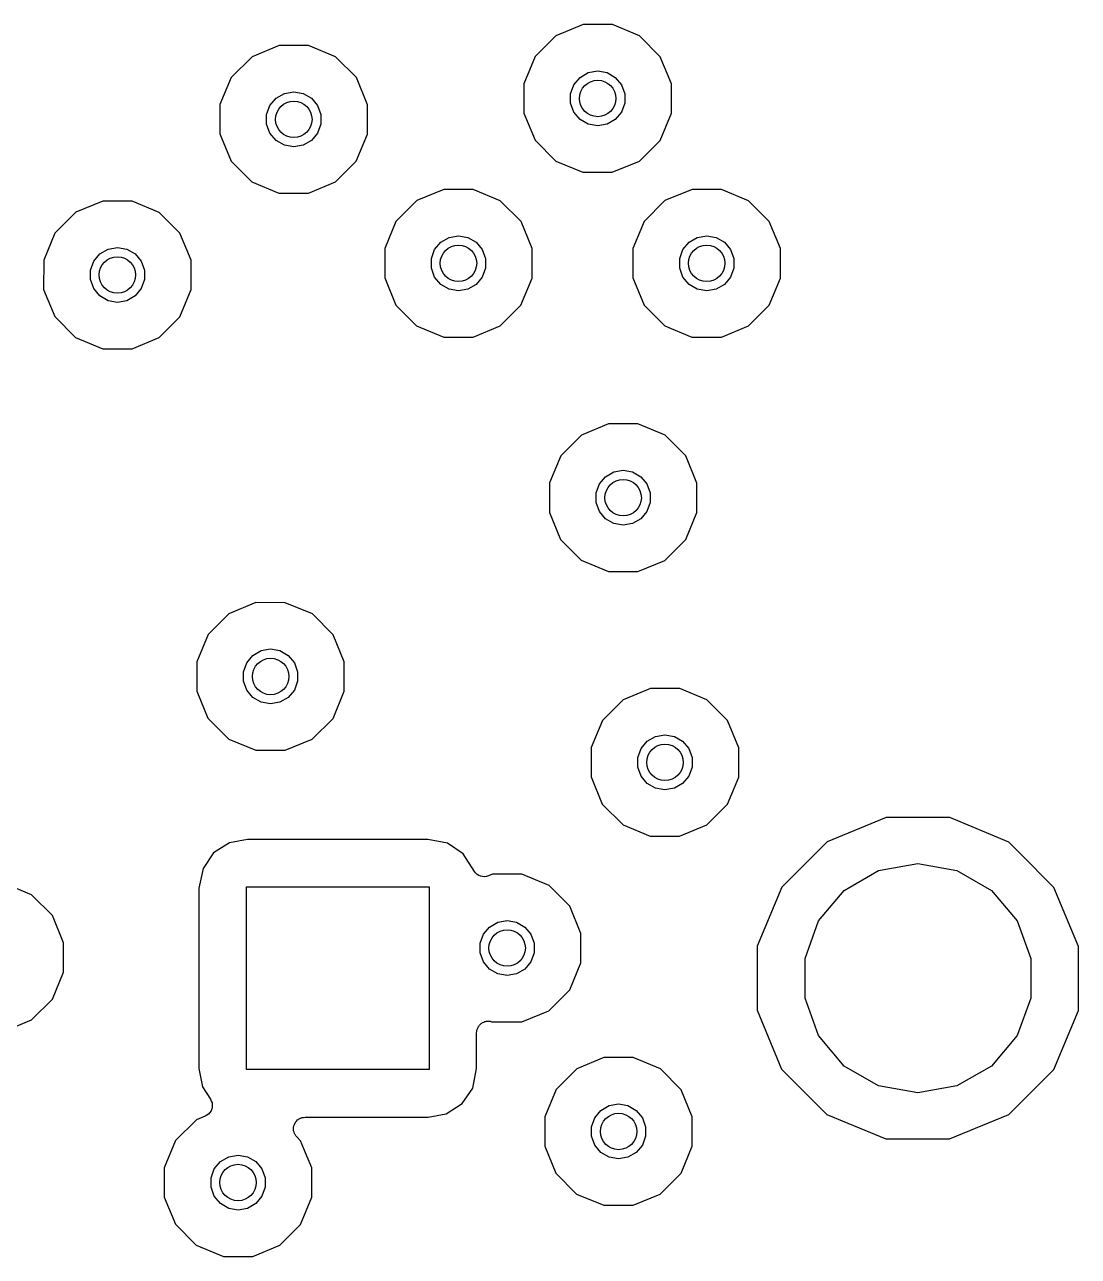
# Model space of a CAD drawing. Extents: x 10 to 287, y -200 to -10.
# Drawn here: x 150.7 to 162.24, y -53.44 to -39.96 of the extents above; entities that cross this region are included whole.
import ezdxf

# ---------------------------------------------------------------- set-up
doc = ezdxf.new("R2010")
doc.units = 0
doc.header["$MEASUREMENT"] = 0
doc.layers.add('BLACK', color=7, linetype='CONTINUOUS')

msp = doc.modelspace()

# ---------------------------------------------------------------- linework, layer by layer
at = {"layer": 'Black'}
for p, q in [((156.812, -39.9591), (156.515, -40.0818)), ((157.133, -39.9594), (156.812, -39.9591)), ((157.43, -40.0826), (157.133, -39.9594)), ((156.515, -40.0818), (156.288, -40.3089)), ((157.657, -40.3101), (157.43, -40.0826)), ((153.485, -40.1877), (153.188, -40.3104)), ((153.806, -40.188), (153.485, -40.1877)), ((154.103, -40.3112), (153.806, -40.188)), ((153.188, -40.3104), (152.96, -40.5375)), ((154.33, -40.5387), (154.103, -40.3112)), ((156.288, -40.3089), (156.164, -40.6056)), ((157.78, -40.607), (157.657, -40.3101)), ((152.96, -40.5375), (152.837, -40.8342)), ((154.452, -40.8356), (154.33, -40.5387)), ((156.711, -40.6166), (156.779, -40.5365)), ((156.779, -40.5365), (156.869, -40.4843)), ((156.869, -40.4843), (156.972, -40.4661)), ((156.972, -40.4661), (157.075, -40.4843)), ((157.075, -40.4843), (157.165, -40.5365)), ((157.165, -40.5365), (157.233, -40.6166)), ((153.542, -40.7129), (153.645, -40.6947)), ((153.645, -40.6947), (153.748, -40.7129)), ((156.164, -40.6056), (156.164, -40.927)), ((156.676, -40.7148), (156.711, -40.6166)), ((157.233, -40.6166), (157.268, -40.7148)), ((157.78, -40.6675), (157.78, -40.607)), ((157.78, -40.9284), (157.78, -40.6675)), ((152.837, -40.8342), (152.837, -41.1556)), ((153.384, -40.8452), (153.451, -40.7651)), ((153.451, -40.7651), (153.542, -40.7129)), ((153.748, -40.7129), (153.838, -40.7651)), ((153.838, -40.7651), (153.905, -40.8452)), ((154.452, -40.952), (154.452, -40.8356)), ((156.676, -40.8192), (156.676, -40.7148)), ((156.711, -40.9174), (156.676, -40.8192)), ((157.268, -40.8192), (157.233, -40.9174)), ((157.268, -40.7148), (157.268, -40.8192)), ((153.348, -40.9434), (153.384, -40.8452)), ((153.348, -41.0478), (153.348, -40.9434)), ((153.905, -40.8452), (153.941, -40.9434)), ((153.941, -40.9434), (153.941, -41.0478)), ((154.452, -41.157), (154.452, -40.952)), ((156.164, -40.927), (156.287, -41.2239)), ((156.779, -40.9975), (156.711, -40.9174)), ((157.233, -40.9174), (157.165, -40.9975)), ((157.656, -41.2251), (157.78, -40.9284)), ((153.384, -41.146), (153.348, -41.0478)), ((153.941, -41.0478), (153.905, -41.146)), ((156.869, -41.0497), (156.779, -40.9975)), ((156.972, -41.0679), (156.869, -41.0497)), ((157.075, -41.0497), (156.972, -41.0679)), ((157.165, -40.9975), (157.075, -41.0497)), ((152.837, -41.1556), (152.959, -41.4525)), ((153.451, -41.2261), (153.384, -41.146)), ((153.542, -41.2783), (153.451, -41.2261)), ((153.838, -41.2261), (153.748, -41.2783)), ((153.905, -41.146), (153.838, -41.2261)), ((154.329, -41.4537), (154.452, -41.157)), ((156.287, -41.2239), (156.514, -41.4514)), ((157.429, -41.4522), (157.656, -41.2251)), ((153.645, -41.2965), (153.542, -41.2783)), ((153.748, -41.2783), (153.645, -41.2965)), ((152.959, -41.4525), (153.186, -41.68)), ((154.102, -41.6808), (154.329, -41.4537)), ((156.514, -41.4514), (156.811, -41.5746)), ((157.132, -41.5749), (157.429, -41.4522)), ((156.811, -41.5746), (157.132, -41.5749)), ((153.186, -41.68), (153.483, -41.8032)), ((153.805, -41.8035), (154.102, -41.6808)), ((155.288, -41.7625), (154.991, -41.8852)), ((155.609, -41.7628), (155.288, -41.7625)), ((155.906, -41.886), (155.609, -41.7628)), ((158.006, -41.7625), (157.709, -41.8852)), ((158.327, -41.7628), (158.006, -41.7625)), ((158.624, -41.886), (158.327, -41.7628)), ((151.554, -41.8895), (151.257, -42.0122)), ((151.876, -41.8898), (151.554, -41.8895)), ((152.172, -42.013), (151.876, -41.8898)), ((153.483, -41.8032), (153.805, -41.8035)), ((154.991, -41.8852), (154.764, -42.1123)), ((156.133, -42.1135), (155.906, -41.886)), ((157.709, -41.8852), (157.481, -42.1123)), ((158.851, -42.1135), (158.624, -41.886)), ((151.257, -42.0122), (151.03, -42.2393)), ((152.399, -42.2405), (152.172, -42.013)), ((154.764, -42.1123), (154.64, -42.409)), ((156.256, -42.4104), (156.133, -42.1135)), ((157.481, -42.1123), (157.358, -42.409)), ((158.974, -42.4104), (158.851, -42.1135)), ((151.03, -42.2393), (150.907, -42.536)), ((152.522, -42.5374), (152.399, -42.2405)), ((155.255, -42.3399), (155.345, -42.2877)), ((155.345, -42.2877), (155.448, -42.2695)), ((155.448, -42.2695), (155.551, -42.2877)), ((155.551, -42.2877), (155.641, -42.3399)), ((157.972, -42.3399), (158.063, -42.2877)), ((158.063, -42.2877), (158.166, -42.2695)), ((158.166, -42.2695), (158.269, -42.2877)), ((158.269, -42.2877), (158.359, -42.3399)), ((151.521, -42.4669), (151.611, -42.4147)), ((151.611, -42.4147), (151.714, -42.3965)), ((151.714, -42.3965), (151.817, -42.4147)), ((151.817, -42.4147), (151.908, -42.4669)), ((154.64, -42.409), (154.64, -42.7304)), ((155.152, -42.5182), (155.187, -42.42)), ((155.187, -42.42), (155.255, -42.3399)), ((155.641, -42.3399), (155.709, -42.42)), ((155.709, -42.42), (155.744, -42.5182)), ((156.256, -42.7318), (156.256, -42.4104)), ((157.358, -42.409), (157.358, -42.7304)), ((157.87, -42.5182), (157.905, -42.42)), ((157.905, -42.42), (157.972, -42.3399)), ((158.359, -42.3399), (158.426, -42.42)), ((158.426, -42.42), (158.462, -42.5182)), ((158.973, -42.7318), (158.974, -42.4104)), ((150.907, -42.536), (150.906, -42.8574)), ((151.418, -42.6452), (151.454, -42.547)), ((151.454, -42.547), (151.521, -42.4669)), ((151.908, -42.4669), (151.975, -42.547)), ((151.975, -42.547), (152.01, -42.6452)), ((152.522, -42.7554), (152.522, -42.5374)), ((155.152, -42.6226), (155.152, -42.5182)), ((155.744, -42.5182), (155.744, -42.6226)), ((157.87, -42.6226), (157.87, -42.5182)), ((158.462, -42.5182), (158.462, -42.6226)), ((151.418, -42.7496), (151.418, -42.6452)), ((152.01, -42.6452), (152.01, -42.7496)), ((155.187, -42.7208), (155.152, -42.6226)), ((155.255, -42.8009), (155.187, -42.7208)), ((155.709, -42.7208), (155.641, -42.8009)), ((155.744, -42.6226), (155.709, -42.7208)), ((157.905, -42.7208), (157.87, -42.6226)), ((157.972, -42.8009), (157.905, -42.7208)), ((158.426, -42.7208), (158.359, -42.8009)), ((158.462, -42.6226), (158.426, -42.7208)), ((150.906, -42.8574), (151.029, -43.1543)), ((151.454, -42.8478), (151.418, -42.7496)), ((151.521, -42.9279), (151.454, -42.8478)), ((151.975, -42.8478), (151.908, -42.9279)), ((152.01, -42.7496), (151.975, -42.8478)), ((152.522, -42.8588), (152.522, -42.7554)), ((154.64, -42.7304), (154.763, -43.0273)), ((155.345, -42.8531), (155.255, -42.8009)), ((155.448, -42.8713), (155.345, -42.8531)), ((155.551, -42.8531), (155.448, -42.8713)), ((155.641, -42.8009), (155.551, -42.8531)), ((156.132, -43.0285), (156.256, -42.7318)), ((157.358, -42.7304), (157.481, -43.0273)), ((158.063, -42.8531), (157.972, -42.8009)), ((158.166, -42.8713), (158.063, -42.8531)), ((158.269, -42.8531), (158.166, -42.8713)), ((158.359, -42.8009), (158.269, -42.8531)), ((158.85, -43.0285), (158.973, -42.7318)), ((151.611, -42.9801), (151.521, -42.9279)), ((151.714, -42.9983), (151.611, -42.9801)), ((151.817, -42.9801), (151.714, -42.9983)), ((151.908, -42.9279), (151.817, -42.9801)), ((152.399, -43.1555), (152.522, -42.8588)), ((154.763, -43.0273), (154.99, -43.2548)), ((155.905, -43.2556), (156.132, -43.0285)), ((157.481, -43.0273), (157.708, -43.2548)), ((158.623, -43.2556), (158.85, -43.0285)), ((151.029, -43.1543), (151.256, -43.3818)), ((152.171, -43.3826), (152.399, -43.1555)), ((154.99, -43.2548), (155.287, -43.378)), ((155.608, -43.3783), (155.905, -43.2556)), ((157.708, -43.2548), (158.004, -43.378)), ((158.326, -43.3783), (158.623, -43.2556)), ((151.256, -43.3818), (151.553, -43.505)), ((151.874, -43.5053), (152.171, -43.3826)), ((155.287, -43.378), (155.608, -43.3783)), ((158.004, -43.378), (158.326, -43.3783)), ((151.553, -43.505), (151.874, -43.5053)), ((157.091, -44.3279), (156.794, -44.4506)), ((157.413, -44.3282), (157.091, -44.3279)), ((157.71, -44.4514), (157.413, -44.3282)), ((156.794, -44.4506), (156.567, -44.6777)), ((157.937, -44.6789), (157.71, -44.4514)), ((156.567, -44.6777), (156.444, -44.9744)), ((158.059, -44.9758), (157.937, -44.6789)), ((157.058, -44.9053), (157.148, -44.8531)), ((157.148, -44.8531), (157.251, -44.8349)), ((157.251, -44.8349), (157.354, -44.8531)), ((157.354, -44.8531), (157.445, -44.9053)), ((156.444, -44.9744), (156.444, -45.2958)), ((156.955, -45.0836), (156.991, -44.9854)), ((156.991, -44.9854), (157.058, -44.9053)), ((157.445, -44.9053), (157.512, -44.9854)), ((157.512, -44.9854), (157.548, -45.0836)), ((158.059, -45.2972), (158.059, -44.9758)), ((156.955, -45.188), (156.955, -45.0836)), ((157.548, -45.0836), (157.548, -45.188)), ((156.991, -45.2862), (156.955, -45.188)), ((157.548, -45.188), (157.512, -45.2862)), ((156.444, -45.2958), (156.566, -45.5927)), ((157.058, -45.3663), (156.991, -45.2862)), ((157.148, -45.4185), (157.058, -45.3663)), ((157.251, -45.4367), (157.148, -45.4185)), ((157.354, -45.4185), (157.251, -45.4367)), ((157.445, -45.3663), (157.354, -45.4185)), ((157.512, -45.2862), (157.445, -45.3663)), ((157.936, -45.5939), (158.059, -45.2972)), ((156.566, -45.5927), (156.793, -45.8202)), ((157.708, -45.821), (157.936, -45.5939)), ((156.793, -45.8202), (157.09, -45.9434)), ((157.411, -45.9437), (157.708, -45.821)), ((157.09, -45.9434), (157.411, -45.9437)), ((153.231, -46.2837), (152.934, -46.4064)), ((153.552, -46.284), (153.231, -46.2837)), ((153.849, -46.4072), (153.552, -46.284)), ((152.934, -46.4064), (152.706, -46.6335)), ((154.076, -46.6347), (153.849, -46.4072)), ((152.706, -46.6335), (152.583, -46.9302)), ((154.198, -46.9316), (154.076, -46.6347)), ((153.13, -46.9412), (153.197, -46.8611)), ((153.197, -46.8611), (153.288, -46.8089)), ((153.288, -46.8089), (153.391, -46.7907)), ((153.391, -46.7907), (153.494, -46.8089)), ((153.494, -46.8089), (153.584, -46.8611)), ((153.584, -46.8611), (153.651, -46.9412)), ((152.583, -46.9302), (152.583, -47.2516)), ((153.094, -47.0394), (153.13, -46.9412)), ((153.651, -46.9412), (153.687, -47.0394)), ((154.198, -47.253), (154.198, -46.9316)), ((153.094, -47.1438), (153.094, -47.0394)), ((153.13, -47.242), (153.094, -47.1438)), ((153.687, -47.1438), (153.651, -47.242)), ((153.687, -47.0394), (153.687, -47.1438)), ((152.583, -47.2516), (152.705, -47.5485)), ((153.197, -47.3221), (153.13, -47.242)), ((153.651, -47.242), (153.584, -47.3221)), ((154.075, -47.5497), (154.198, -47.253)), ((157.549, -47.2235), (157.252, -47.3462)), ((157.87, -47.2238), (157.549, -47.2235)), ((158.167, -47.347), (157.87, -47.2238)), ((153.288, -47.3743), (153.197, -47.3221)), ((153.391, -47.3925), (153.288, -47.3743)), ((153.494, -47.3743), (153.391, -47.3925)), ((153.584, -47.3221), (153.494, -47.3743)), ((157.252, -47.3462), (157.024, -47.5733)), ((158.394, -47.5745), (158.167, -47.347)), ((152.705, -47.5485), (152.932, -47.776)), ((153.848, -47.7768), (154.075, -47.5497)), ((157.024, -47.5733), (156.901, -47.87)), ((158.516, -47.8714), (158.394, -47.5745)), ((152.932, -47.776), (153.229, -47.8992)), ((153.551, -47.8995), (153.848, -47.7768)), ((157.448, -47.881), (157.515, -47.8009)), ((157.515, -47.8009), (157.606, -47.7487)), ((157.606, -47.7487), (157.709, -47.7305)), ((157.709, -47.7305), (157.812, -47.7487)), ((157.812, -47.7487), (157.902, -47.8009)), ((157.902, -47.8009), (157.969, -47.881)), ((153.229, -47.8992), (153.551, -47.8995)), ((156.901, -47.87), (156.901, -48.1914)), ((157.412, -47.9792), (157.448, -47.881)), ((157.412, -48.0836), (157.412, -47.9792)), ((157.969, -47.881), (158.005, -47.9792)), ((158.005, -47.9792), (158.005, -48.0836)), ((158.516, -48.1928), (158.516, -47.8714)), ((157.448, -48.1818), (157.412, -48.0836)), ((158.005, -48.0836), (157.969, -48.1818)), ((156.901, -48.1914), (157.023, -48.4883)), ((157.515, -48.2619), (157.448, -48.1818)), ((157.969, -48.1818), (157.902, -48.2619)), ((158.393, -48.4895), (158.516, -48.1928)), ((157.606, -48.3141), (157.515, -48.2619)), ((157.709, -48.3323), (157.606, -48.3141)), ((157.812, -48.3141), (157.709, -48.3323)), ((157.902, -48.2619), (157.812, -48.3141)), ((157.023, -48.4883), (157.25, -48.7158)), ((158.166, -48.7166), (158.393, -48.4895)), ((160.129, -48.6356), (159.483, -48.9026)), ((160.828, -48.6362), (160.129, -48.6356)), ((161.474, -48.9044), (160.828, -48.6362)), ((157.25, -48.7158), (157.547, -48.839)), ((157.869, -48.8393), (158.166, -48.7166)), ((152.94, -48.9112), (152.767, -49.0229)), ((153.14, -48.8737), (152.94, -48.9112)), ((155.114, -48.8737), (153.14, -48.8737)), ((155.328, -48.917), (155.114, -48.8737)), ((155.498, -49.033), (155.328, -48.917)), ((157.547, -48.839), (157.869, -48.8393)), ((159.483, -48.9026), (158.988, -49.3967)), ((161.594, -49.0248), (161.474, -48.9044)), ((152.767, -49.0229), (152.651, -49.1926)), ((155.622, -49.2253), (155.498, -49.033)), ((161.968, -49.3993), (161.594, -49.0248)), ((152.651, -49.1926), (152.607, -49.4068)), ((160.048, -49.2148), (160.477, -49.1391)), ((160.477, -49.1391), (160.906, -49.2148)), ((155.636, -49.2412), (155.622, -49.2253)), ((155.651, -49.2572), (155.636, -49.2412)), ((155.651, -49.2574), (155.651, -49.2572)), ((155.652, -49.2577), (155.651, -49.2574)), ((155.671, -49.2677), (155.652, -49.2577)), ((155.69, -49.2777), (155.671, -49.2677)), ((155.691, -49.2779), (155.69, -49.2777)), ((155.69, -49.2777), (155.69, -49.2777)), ((155.712, -49.2806), (155.691, -49.2779)), ((155.734, -49.2834), (155.712, -49.2806)), ((155.735, -49.2834), (155.734, -49.2834)), ((155.734, -49.2834), (155.734, -49.2834)), ((155.756, -49.2786), (155.735, -49.2834)), ((155.777, -49.2739), (155.756, -49.2786)), ((155.821, -49.2555), (155.777, -49.2739)), ((156.143, -49.2558), (155.821, -49.2555)), ((156.44, -49.379), (156.143, -49.2558)), ((159.671, -49.4326), (160.048, -49.2148)), ((160.906, -49.2148), (161.284, -49.4326)), ((150.775, -49.4806), (150.479, -49.3574)), ((152.607, -49.4068), (152.607, -51.3812)), ((153.128, -51.3931), (153.128, -49.3941)), ((153.128, -49.3941), (155.127, -49.3941)), ((155.127, -49.3941), (155.127, -51.3931)), ((156.667, -49.6065), (156.44, -49.379)), ((158.988, -49.3967), (158.72, -50.0424)), ((159.391, -49.7664), (159.671, -49.4326)), ((161.284, -49.4326), (161.564, -49.7664)), ((162.235, -50.0455), (161.968, -49.3993)), ((151.002, -49.7081), (150.775, -49.4806)), ((151.125, -50.005), (151.002, -49.7081)), ((156.789, -49.9034), (156.667, -49.6065)), ((155.721, -49.913), (155.788, -49.8329)), ((155.788, -49.8329), (155.878, -49.7807)), ((155.878, -49.7807), (155.981, -49.7625)), ((155.981, -49.7625), (156.084, -49.7807)), ((156.084, -49.7807), (156.175, -49.8329)), ((156.175, -49.8329), (156.242, -49.913)), ((159.242, -50.1758), (159.391, -49.7664)), ((161.564, -49.7664), (161.713, -50.1758)), ((155.685, -50.0112), (155.721, -49.913)), ((156.242, -49.913), (156.278, -50.0112)), ((156.789, -50.2248), (156.789, -49.9034)), ((151.125, -50.3264), (151.125, -50.005)), ((155.685, -50.1156), (155.685, -50.0112)), ((155.721, -50.2138), (155.685, -50.1156)), ((156.278, -50.1156), (156.242, -50.2138)), ((156.278, -50.0112), (156.278, -50.1156)), ((158.72, -50.0424), (158.719, -50.7417)), ((162.235, -50.7448), (162.235, -50.0455)), ((155.788, -50.2939), (155.721, -50.2138)), ((156.242, -50.2138), (156.175, -50.2939)), ((156.666, -50.5215), (156.789, -50.2248)), ((159.242, -50.6114), (159.242, -50.1758)), ((161.713, -50.1758), (161.713, -50.6114)), ((151.002, -50.6231), (151.125, -50.3264)), ((155.878, -50.3461), (155.788, -50.2939)), ((155.981, -50.3643), (155.878, -50.3461)), ((156.084, -50.3461), (155.981, -50.3643)), ((156.175, -50.2939), (156.084, -50.3461)), ((156.51, -50.677), (156.666, -50.5215)), ((150.774, -50.8502), (151.002, -50.6231)), ((159.391, -51.0208), (159.242, -50.6114)), ((161.713, -50.6114), (161.564, -51.0208)), ((156.141, -50.8713), (156.438, -50.7486)), ((156.438, -50.7486), (156.51, -50.677)), ((158.719, -50.7417), (158.986, -51.3879)), ((161.966, -51.3905), (162.235, -50.7448)), ((150.477, -50.9729), (150.774, -50.8502)), ((155.655, -50.946), (155.662, -50.9339)), ((155.662, -50.9339), (155.667, -50.9211)), ((155.667, -50.9211), (155.673, -50.915)), ((155.673, -50.915), (155.677, -50.9078)), ((155.677, -50.9078), (155.687, -50.8989)), ((155.687, -50.8989), (155.697, -50.8886)), ((155.697, -50.8886), (155.704, -50.8848)), ((155.704, -50.8848), (155.711, -50.8794)), ((155.711, -50.8794), (155.724, -50.8747)), ((155.724, -50.8747), (155.736, -50.8683)), ((155.736, -50.8683), (155.744, -50.8672)), ((155.744, -50.8672), (155.752, -50.8644)), ((155.752, -50.8644), (155.766, -50.8644)), ((155.766, -50.8644), (155.78, -50.8626)), ((155.78, -50.8626), (155.788, -50.8644)), ((155.788, -50.8644), (155.796, -50.8644)), ((155.796, -50.8644), (155.809, -50.8691)), ((155.809, -50.8691), (155.818, -50.871)), ((155.818, -50.871), (156.141, -50.8713)), ((155.647, -50.9894), (155.65, -50.9757)), ((155.647, -51.3804), (155.647, -50.9894)), ((155.65, -50.9618), (155.653, -50.9542)), ((155.65, -50.9757), (155.65, -50.9618)), ((155.653, -50.9542), (155.655, -50.946)), ((159.671, -51.3546), (159.391, -51.0208)), ((161.564, -51.0208), (161.284, -51.3546)), ((157.041, -51.2621), (156.744, -51.3848)), ((157.362, -51.2624), (157.041, -51.2621)), ((157.659, -51.3856), (157.362, -51.2624)), ((152.607, -51.3812), (152.645, -51.5805)), ((155.127, -51.3931), (153.128, -51.3931)), ((155.604, -51.5946), (155.647, -51.3804)), ((156.744, -51.3848), (156.516, -51.6119)), ((157.886, -51.6131), (157.659, -51.3856)), ((158.986, -51.3879), (159.48, -51.8828)), ((160.048, -51.5724), (159.671, -51.3546)), ((161.284, -51.3546), (160.906, -51.5724)), ((161.472, -51.8846), (161.966, -51.3905)), ((152.645, -51.5805), (152.733, -51.7176)), ((155.488, -51.7643), (155.604, -51.5946)), ((156.516, -51.6119), (156.393, -51.9086)), ((158.008, -51.91), (157.886, -51.6131)), ((160.477, -51.6481), (160.048, -51.5724)), ((160.906, -51.5724), (160.477, -51.6481)), ((152.733, -51.7176), (152.733, -51.7179)), ((152.733, -51.7179), (152.733, -51.7182)), ((152.733, -51.7182), (152.742, -51.7384)), ((152.742, -51.7384), (152.75, -51.7583)), ((152.712, -51.8801), (152.694, -51.8916)), ((152.726, -51.8623), (152.712, -51.8796)), ((152.712, -51.8796), (152.712, -51.8798)), ((152.712, -51.8798), (152.712, -51.8801)), ((152.739, -51.8451), (152.726, -51.8623)), ((152.746, -51.8236), (152.739, -51.8445)), ((152.739, -51.8445), (152.739, -51.8448)), ((152.739, -51.8448), (152.739, -51.8451)), ((152.752, -51.803), (152.746, -51.8236)), ((152.75, -51.7583), (152.75, -51.7586)), ((152.75, -51.7586), (152.75, -51.759)), ((152.75, -51.759), (152.751, -51.7805)), ((152.751, -51.7805), (152.752, -51.8024)), ((152.752, -51.8024), (152.752, -51.8027)), ((152.752, -51.8027), (152.752, -51.803)), ((155.115, -51.9135), (155.314, -51.876)), ((155.314, -51.876), (155.488, -51.7643)), ((156.94, -51.9196), (157.007, -51.8395)), ((157.007, -51.8395), (157.098, -51.7873)), ((157.098, -51.7873), (157.201, -51.7691)), ((157.201, -51.7691), (157.304, -51.7873)), ((157.304, -51.7873), (157.394, -51.8395)), ((157.394, -51.8395), (157.461, -51.9196)), ((159.48, -51.8828), (160.126, -52.151)), ((160.825, -52.1516), (161.472, -51.8846)), ((152.578, -51.9436), (152.351, -52.1707)), ((152.675, -51.9037), (152.578, -51.9436)), ((152.694, -51.8916), (152.675, -51.9035)), ((152.675, -51.9035), (152.675, -51.9035)), ((152.675, -51.9035), (152.675, -51.9037)), ((153.643, -52.0185), (153.645, -52.0132)), ((153.643, -52.035), (153.643, -52.0185)), ((153.645, -52.0132), (153.646, -52.0076)), ((153.646, -52.0076), (153.653, -51.9926)), ((153.653, -51.9926), (153.659, -51.977)), ((153.659, -51.977), (153.662, -51.9727)), ((153.662, -51.9727), (153.665, -51.9676)), ((153.665, -51.9676), (153.676, -51.9559)), ((153.676, -51.9559), (153.687, -51.9432)), ((153.687, -51.9432), (153.692, -51.9404)), ((153.692, -51.9404), (153.696, -51.9364)), ((153.696, -51.9364), (153.711, -51.9295)), ((153.711, -51.9295), (153.725, -51.9212)), ((153.725, -51.9212), (153.731, -51.9202)), ((153.731, -51.9202), (153.736, -51.9178)), ((153.736, -51.9178), (153.752, -51.9164)), ((153.752, -51.9164), (153.768, -51.9135)), ((153.768, -51.9135), (155.115, -51.9135)), ((156.393, -51.9086), (156.393, -52.23)), ((156.904, -52.0178), (156.94, -51.9196)), ((156.904, -52.1222), (156.904, -52.0178)), ((157.461, -51.9196), (157.497, -52.0178)), ((157.497, -52.0178), (157.497, -52.1222)), ((158.008, -52.2314), (158.008, -51.91)), ((153.642, -52.0515), (153.643, -52.035)), ((153.643, -52.0569), (153.642, -52.0515)), ((153.643, -52.0626), (153.643, -52.0569)), ((153.649, -52.0781), (153.643, -52.0626)), ((153.653, -52.0941), (153.649, -52.0781)), ((153.657, -52.0987), (153.653, -52.0941)), ((153.659, -52.104), (153.657, -52.0987)), ((153.669, -52.1167), (153.659, -52.104)), ((153.679, -52.1303), (153.669, -52.1167)), ((153.72, -52.1719), (153.679, -52.1303)), ((156.94, -52.2204), (156.904, -52.1222)), ((157.497, -52.1222), (157.461, -52.2204)), ((160.126, -52.151), (160.825, -52.1516)), ((152.351, -52.1707), (152.227, -52.4674)), ((153.775, -52.3036), (153.72, -52.1719)), ((156.393, -52.23), (156.515, -52.5269)), ((157.007, -52.3005), (156.94, -52.2204)), ((157.461, -52.2204), (157.394, -52.3005)), ((157.885, -52.5281), (158.008, -52.2314)), ((152.774, -52.4784), (152.842, -52.3983)), ((152.842, -52.3983), (152.932, -52.3461)), ((152.932, -52.3461), (153.035, -52.3279)), ((153.035, -52.3279), (153.138, -52.3461)), ((153.138, -52.3461), (153.228, -52.3983)), ((153.228, -52.3983), (153.296, -52.4784)), ((153.843, -52.4688), (153.775, -52.3036)), ((157.098, -52.3527), (157.007, -52.3005)), ((157.201, -52.3709), (157.098, -52.3527)), ((157.304, -52.3527), (157.201, -52.3709)), ((157.394, -52.3005), (157.304, -52.3527)), ((152.227, -52.4674), (152.227, -52.7888)), ((152.739, -52.5766), (152.774, -52.4784)), ((153.296, -52.4784), (153.331, -52.5766)), ((153.843, -52.7902), (153.843, -52.4688)), ((156.515, -52.5269), (156.742, -52.7544)), ((157.658, -52.7552), (157.885, -52.5281)), ((152.739, -52.681), (152.739, -52.5766)), ((152.774, -52.7792), (152.739, -52.681)), ((153.331, -52.681), (153.296, -52.7792)), ((153.331, -52.5766), (153.331, -52.681)), ((152.227, -52.7888), (152.35, -53.0857)), ((152.842, -52.8593), (152.774, -52.7792)), ((153.296, -52.7792), (153.228, -52.8593)), ((153.719, -53.0869), (153.843, -52.7902)), ((156.742, -52.7544), (157.039, -52.8776)), ((157.361, -52.8779), (157.658, -52.7552)), ((152.932, -52.9115), (152.842, -52.8593)), ((153.035, -52.9297), (152.932, -52.9115)), ((153.138, -52.9115), (153.035, -52.9297)), ((153.228, -52.8593), (153.138, -52.9115)), ((157.039, -52.8776), (157.361, -52.8779)), ((152.35, -53.0857), (152.577, -53.3132)), ((153.68, -53.1266), (153.719, -53.0869)), ((153.492, -53.314), (153.68, -53.1266)), ((152.577, -53.3132), (152.874, -53.4364)), ((153.195, -53.4367), (153.492, -53.314)), ((152.874, -53.4364), (153.195, -53.4367))]:
    msp.add_line(p, q, dxfattribs=at)
for centre in [(156.972, -40.767), (153.645, -40.9956), (155.448, -42.5704), (158.166, -42.5704), (151.714, -42.6974), (157.251, -45.1358), (153.391, -47.0916), (157.709, -48.0314), (155.981, -50.0634), (157.201, -52.07), (153.035, -52.6288)]:
    msp.add_circle(centre, 0.1994, dxfattribs=at)

doc.saveas('drawing.dxf')
